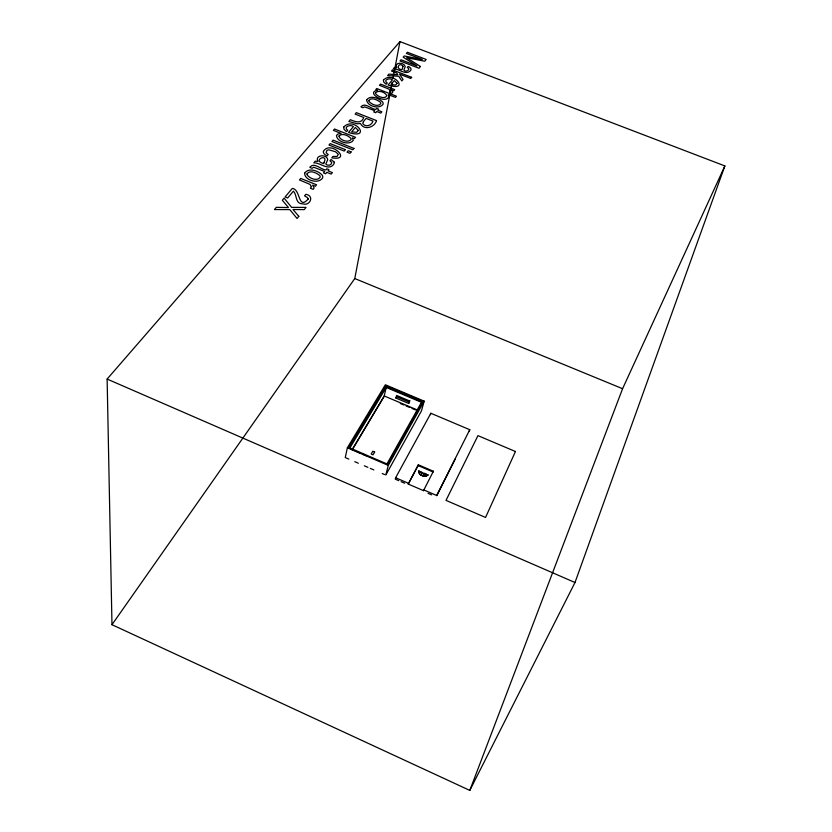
<?xml version="1.0" encoding="UTF-8"?>
<svg xmlns="http://www.w3.org/2000/svg" width="832" height="832" viewBox="0 0 832 832"><rect width="100%" height="100%" fill="white"/><g stroke="black" fill="none" stroke-linecap="round" stroke-linejoin="round"><path stroke-width="1.25" d="M111.977 624.697L107.13 379.07L399.963 41.6L724.87 165.932L574.995 582.514L469.799 790.4L111.977 624.697L354.775 278.543L392.184 82.368M392.922 78.541L399.963 41.6M386.402 473.938L421.47 410.873L424.174 401.149L385.362 384.779L347.37 447.762L345.259 457.558L348.837 459.108M385.892 385.778L348.598 448.126L385.892 385.778L422.906 401.398L387.566 464.911L422.906 401.398M387.015 463.788L421.46 402.314L386.246 387.452L384.062 396.614L352.57 449.29M395.938 398.05L396.594 395.439L409.375 400.847L408.689 403.447L395.938 398.05L396.677 396.791L409.417 402.178L408.689 403.447M385.778 475.062L388.284 465.39L424.174 401.149M409.417 402.178L409.874 400.442M469.31 431.111L469.768 429.718L430.862 413.265L395.626 477.755L395.252 479.159L398.767 480.678M433.378 471.255L423.509 490.651L408.252 484.058L418.33 464.797L433.378 471.255L433.139 472.014L418.111 465.556L418.33 464.797M430.456 414.669L430.862 413.265M422.999 476.06L424.403 473.273L427.908 475.072A5.148 3.962 16.7 0 1 423.259 476.143L420.815 475.093A5.148 3.962 16.7 0 1 418.798 471.151L422.354 472.68M421.023 475.207L422.427 472.43M421.772 474.074L422.032 473.19M423.738 474.926L424.008 474.032M423.509 490.651L423.748 489.892L436.665 495.477L469.768 429.718M469.799 790.4L622.586 388.71L724.87 165.932M436.81 495.706L455.374 458.796M408.252 484.058L418.111 465.556M352.05 449.738L384.218 395.959L417.976 410.249M349.96 447.834L386.246 387.452M423.072 475.81L423.332 475.894A5.148 3.962 16.7 0 0 427.981 474.812M354.775 278.543L622.586 388.71M385.726 386.443L422.729 402.054M400.348 403.51L403.832 404.986M406.162 405.974L409.656 407.451M411.975 408.429L415.47 409.906M418.798 471.151L427.908 475.072M348.733 447.47L387.733 464.266M350.958 449.145L354.494 450.674M356.866 451.693L360.402 453.211M362.762 454.23L366.309 455.759M347.37 447.762L388.284 465.39M395.626 477.755L408.47 483.298M354.796 461.677L358.363 463.226M364.322 465.795L367.9 467.345M370.282 468.374L373.859 469.914M382.2 473.522L384.582 474.552M401.107 481.686L404.622 483.205M428.033 493.314L431.548 494.832M107.13 379.07L574.995 582.514M421.096 474.958L420.888 474.843A5.148 3.962 16.7 0 1 418.87 470.902M403.01 66.269L402.085 69.638C395.304 69.649 398.882 61.235 403.01 66.269M334.214 162.105L334.173 163.519C329.337 172.016 319.873 162.167 313.81 162.864L315.182 161.2L317.907 161.377C314.288 154.804 327.163 153.816 327.725 159.702L325.822 164.029L327.038 164.986L329.42 165.225L331.261 163.956L331.739 162.375L329.971 160.836L331.084 159.494L334.214 162.105M323.419 151.455L323.378 152.204A5.866 3.463 10.6 0 0 324.75 154.45L327.049 155.927L328.214 154.534L326.123 152.755L326.862 150.467A3.515 2.08 10.6 0 1 329.295 149.916L335.65 151.85L338.322 154.326L337.022 156.499L332.987 156.437L331.833 157.83C353.007 161.346 330.106 139.495 323.419 151.455M323.877 162.75L323.814 163.634C310.981 160.399 329.378 152.568 323.877 162.75M396.084 65.156L396.802 67.673L394.41 67.475L393.328 68.786C398.653 68.286 406.775 76.617 411.102 69.774L410.727 68.058L409.282 66.966L408.148 66.446L407.264 67.506C411.642 68.994 405.694 73.174 403.863 70.002L405.236 66.539C404.31 63.086 397.862 61.766 396.084 65.156M383.427 80.142L383.718 82.035L385.538 83.793L386.277 84.219L387.265 83.044C382.564 80.132 389.938 77.293 392.402 79.862L388.076 85.051C410.81 92.113 392.818 69.919 383.427 80.142M368.826 100.516L368.774 101.13C371.051 104.198 377.759 107.453 380.734 103.719A3.661 2.038 12.1 0 0 380.068 101.962C377.218 99.975 371.488 96.824 368.826 100.516M375.43 92.841L375.388 93.361C377.354 96.481 384.727 99.736 386.942 95.711C385.278 92.144 378.342 89.638 375.43 92.841M389.095 96.179C386.589 105.102 364.572 92.342 377.614 90.355L375.783 89.648L376.73 88.525L396.427 96.19L395.46 97.386L388.315 94.598L389.095 96.179M343.741 127.078L343.97 129.178L345.842 131.113L346.622 131.57L347.734 130.25C342.846 127.046 350.688 123.854 353.392 126.63L348.514 132.465C372.746 140.036 354.12 115.534 343.741 127.078M338.967 136.042C339.81 140.306 348.39 143.229 351.156 139.391L351.114 138.663C348.577 135.637 342.129 132.486 338.967 136.042M308.225 199.014C297.939 210.579 300.737 189.03 292.302 188.427L285.106 196.934L287.664 197.974L293.384 191.173C297.294 194.917 294.892 203.913 302.796 203.85C309.889 206.336 314.808 195.738 305.854 194.303L304.543 195.884L307.362 197.517L308.225 199.014M307.05 173.867L306.946 174.585C309.213 178.256 316.909 181.719 320.07 177.351A4.014 2.434 10.1 0 0 319.457 175.302C316.378 172.858 309.91 169.614 307.05 173.867M397.155 83.335L395.585 85.02L390.998 84.552L394.264 80.621L397.155 83.335M358.332 130.426L356.585 132.33L351.676 131.872L355.347 127.452L358.332 130.426M390.312 90.938C388.336 92.581 392.527 94.39 392.766 92.082L391.3 89.804L393.754 90.761L394.701 89.617L380.474 84.094L379.465 85.29L388.981 89.149L390.312 90.938M366.621 99.882C367.089 106.08 379.111 109.689 382.99 104.343A6.604 3.682 12.1 0 0 382.439 101.764C378.664 98.166 370.406 94.775 366.621 99.882M311.397 186.586L310.388 188.209L313.217 189.353L314.111 187.907L312.634 185.151L315.38 186.254L316.566 184.808L300.737 178.433L299.468 179.951L310.034 184.413L311.397 186.586M304.637 173.17C304.481 180.43 318.438 184.371 322.535 178.038A7.238 4.389 10.1 0 0 322.098 175.011C318.105 170.643 308.682 167.274 304.637 173.17M336.502 135.46C336.627 141.804 349.44 145.87 353.267 140.348L352.394 137.821L354.39 138.611L355.482 137.29L334.537 129.012L333.382 130.354L341.058 133.39L337.792 134.098L336.502 135.46M361.327 106.475L361.119 106.995L363.054 107.754L364.51 106.808L374.733 110.718L373.724 111.935L375.742 112.726L376.73 111.509L380.817 113.11L381.867 111.81L377.79 110.219L378.633 109.19L376.636 108.41L375.794 109.439C371.519 109.418 365.238 102.19 361.327 106.475M310.253 166.878L310.003 167.482L312.073 168.314L313.706 167.201L324.657 171.486L323.492 172.89L325.645 173.753L326.799 172.349L331.167 174.096L332.394 172.598L328.026 170.851L329.004 169.666L326.862 168.813L325.884 169.988C321.298 169.894 314.423 162.001 310.253 166.878M515.455 451.506L485.555 517.452L446.014 500.375L477.953 435.635L515.455 451.506M363.314 121.722L362.752 123.646C365.633 127.608 371.644 125.653 372.996 121.108L366.08 118.383L363.314 121.722M374.65 452.057L373.048 454.823L371.176 454.022L372.778 451.256L374.65 452.057M298.802 216.33L297.055 218.483L289.775 209.591L274.435 209.56L276.307 207.345L288.454 207.542L282.329 200.221L284.118 198.11L291.606 207.376L306.062 207.397L304.262 209.612L292.978 209.498L298.802 216.33M351.104 151.913L349.939 153.348L347.027 152.183L348.192 150.758L351.104 151.913M353.943 148.408L352.81 149.802L331.937 141.523L333.102 140.14L353.943 148.408M376.532 120.588C374.618 127.639 363.73 130.676 360.495 123.5L357.188 123.781L348.878 121.482L350.376 119.704C355.087 121.69 361.369 124.27 363.792 117.489L355.129 114.088L356.335 112.653L376.532 120.588M411.653 77.324L410.738 78.447L399.568 74.131L403.052 79.435L401.825 80.943L398.757 76.232L387.618 75.65L388.877 74.152L397.769 74.724L396.77 73.05L391.518 71.022L392.465 69.909L411.653 77.324M420.451 66.477L419.006 68.255L400.026 60.954L401.024 59.779L416.988 65.946L403.208 57.19L404.238 55.973L422.282 59.467L406.401 53.414L407.389 52.25L426.161 59.446L424.726 61.214L406.63 57.71L420.451 66.477M345.353 149.625L344.178 151.06L328.983 145.018L330.179 143.603L345.353 149.625"/></g></svg>
